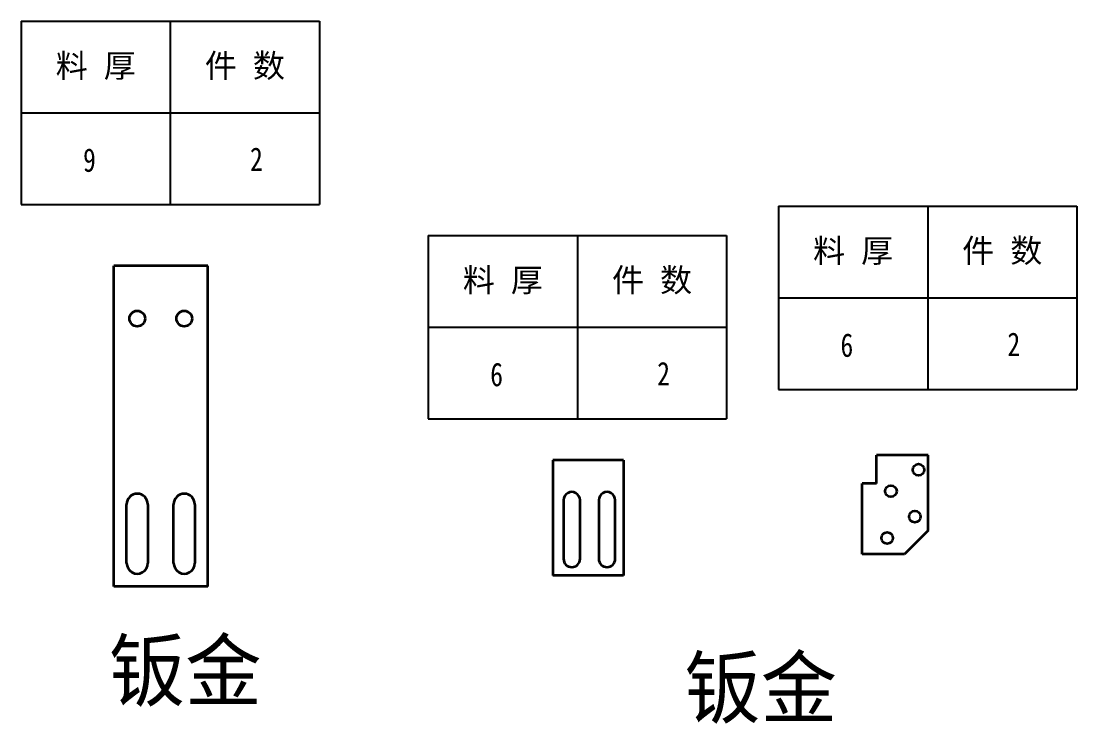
# Model space of a CAD drawing. Header units: millimetres. Extents: x -15766 to 80009, y -9701 to 15159.
# Drawn here: x 5430.5 to 5879.9, y 13565.3 to 13864.2 of the extents above; entities that cross this region are included whole.
import ezdxf
from ezdxf.enums import TextEntityAlignment as Align

# ---------------------------------------------------------------- set-up
doc = ezdxf.new("R2010")
doc.units = ezdxf.units.MM
doc.layers.add('07', color=7, linetype='Continuous')
doc.layers.add('AM_VIS', color=7, linetype='Continuous', lineweight=18)
doc.layers.add('word_dim', color=9, linetype='Continuous', lineweight=18)
doc.styles.add('DIM', font='', dxfattribs={"width": 0.8})
doc.styles.get('DIM').set_extended_font_data('NSimSun')

# ---------------------------------------------------------------- blocks, each defined once
blk = doc.blocks.new('*T2185')
at = {"color": 0, "linetype": 'ByBlock', "lineweight": -2, "transparency": 16777216}
for p, q in [((0, 0), (127, 0)), ((0, 0), (0, -78)), ((63.5, 0), (63.5, -78)), ((127, 0), (127, -78)), ((0, -39), (127, -39)), ((0, -78), (127, -78))]:
    blk.add_line(p, q, dxfattribs=at)
at = {"color": 0, "transparency": 16777216, "char_height": 10, "width": 60.5, "attachment_point": 5}
for s, insert in [('{\\fSimSun|b0|i0|c134|p2;料 厚}', (31.75, -19.5)), ('{\\fSimSun|b0|i0|c134|p2;件 数}', (95.25, -19.5))]:
    blk.add_mtext(s, dxfattribs=dict(at, insert=insert))
blk = doc.blocks.new('拆图参数')
blk.add_blockref('*T2185', (-63.5, 78))
at = {"style": 'DIM', "width": 0.8}
blk.add_attdef('6', text='', height=10, dxfattribs=at).set_placement((-37.13, 18.91), align=Align.MIDDLE_LEFT)
blk.add_attdef('1', text='', height=10, dxfattribs=at).set_placement((36.65, 19.27), align=Align.MIDDLE_CENTER)

msp = doc.modelspace()

# ---------------------------------------------------------------- linework, layer by layer
at = {"layer": 'AM_VIS', "lineweight": 35}
for p, q in [((5469.93287, 13623.64371), (5469.93255, 13760.14371)), ((5509.93255, 13760.14371), (5469.93255, 13760.14371)), ((5509.93287, 13623.64371), (5509.93255, 13760.14371)), ((5816.54592, 13679.50179), (5794.54592, 13679.50166)), ((5794.54592, 13667.50166), (5794.54592, 13679.50166)), ((5816.54592, 13647.50179), (5816.54592, 13679.50179)), ((5656.89786, 13677.42448), (5656.89786, 13628.42448)), ((5686.89786, 13677.42448), (5656.89786, 13677.42448)), ((5686.89786, 13677.42448), (5686.89786, 13628.42448)), ((5794.54592, 13667.50166), (5788.54592, 13667.50166)), ((5788.54592, 13637.50166), (5788.54592, 13667.50166)), ((5475.43287, 13633.64371), (5475.43281, 13658.64371)), ((5484.43281, 13658.64371), (5484.43287, 13633.64371)), ((5495.43287, 13633.64371), (5495.43281, 13658.64371)), ((5504.43281, 13658.64371), (5504.43287, 13633.64371)), ((5661.39786, 13660.42448), (5661.39786, 13635.42448)), ((5668.39786, 13635.42448), (5668.39786, 13660.42448)), ((5676.39786, 13660.42448), (5676.39786, 13635.42448)), ((5683.39786, 13635.42448), (5683.39786, 13660.42448)), ((5816.54592, 13647.50179), (5806.54592, 13637.50179)), ((5806.54592, 13637.50179), (5788.54592, 13637.50166)), ((5686.89786, 13628.42448), (5656.89786, 13628.42448)), ((5509.93287, 13623.64371), (5469.93287, 13623.64371))]:
    msp.add_line(p, q, dxfattribs=at)
for centre, radius in [((5479.93255, 13737.64371), 3.3235), ((5499.93255, 13737.64371), 3.3235), ((5812.49123, 13673.35298), 2.4585), ((5800.72951, 13664.26204), 2.4585), ((5810.89748, 13653.4167), 2.4585), ((5799.13381, 13644.32576), 2.4585)]:
    msp.add_circle(centre, radius, dxfattribs=at)
for centre, radius, start, end in [((5479.93281, 13658.64371), 4.5, 0.000155, 180.000153), ((5499.93281, 13658.64371), 4.5, 0.000155, 180.000153), ((5664.89786, 13660.42448), 3.5, 359.999919, 179.999923), ((5679.89786, 13660.42448), 3.5, 359.999919, 179.999923), ((5664.89786, 13635.42448), 3.5, 179.999923, 359.999919), ((5679.89786, 13635.42448), 3.5, 179.999923, 359.999919), ((5479.93287, 13633.64371), 4.5, 180.000153, 0.000155), ((5499.93287, 13633.64371), 4.5, 180.000153, 0.000155)]:
    msp.add_arc(centre, radius, start, end, dxfattribs=at)

# ---------------------------------------------------------------- block references
at = {"layer": '07'}
for p, values in [((5494.01162, 13786.18315), {'1': '2', '6': '9'}), ((5816.38796, 13707.47941), {'1': '2', '6': '6'}), ((5667.31146, 13694.98278), {'1': '2', '6': '6'})]:
    msp.add_blockref('拆图参数', p, dxfattribs=at).add_auto_attribs(values)

# ---------------------------------------------------------------- texts
at = {"layer": 'word_dim', "color": 3, "char_height": 25, "width": 116.6634772, "attachment_point": 1}
for insert in [(5467.86809, 13600.40239), (5712.81963, 13593.16242)]:
    msp.add_mtext('钣金', dxfattribs=dict(at, insert=insert))

doc.saveas('drawing.dxf')
